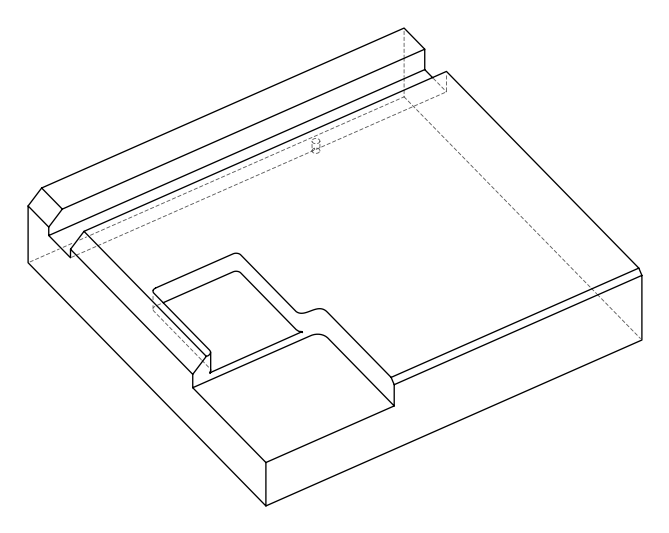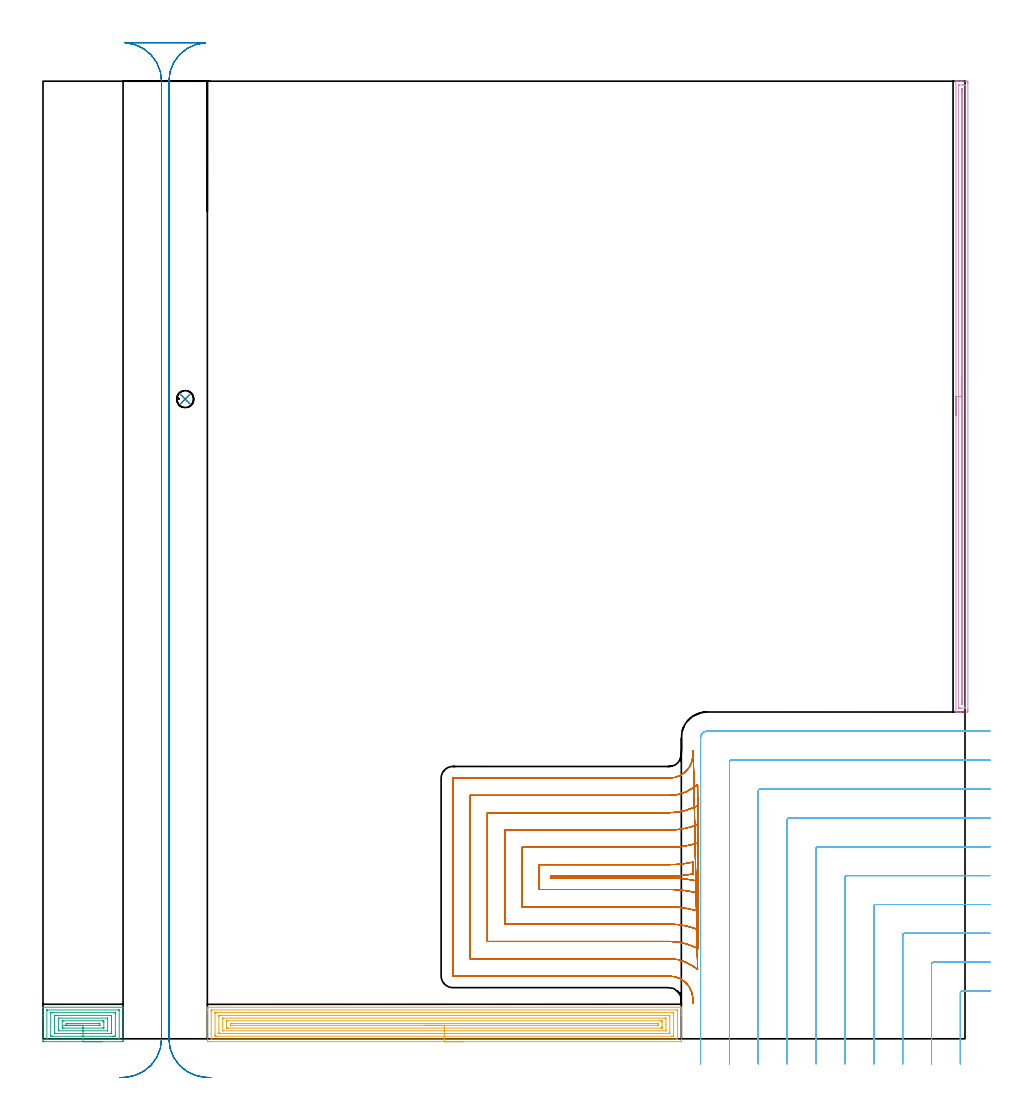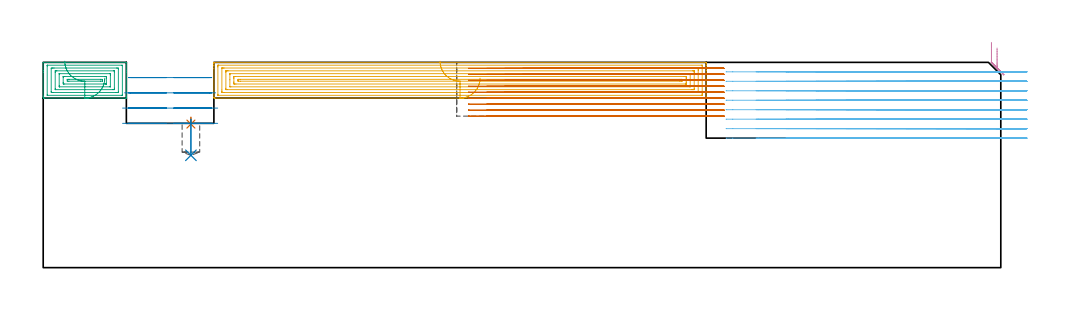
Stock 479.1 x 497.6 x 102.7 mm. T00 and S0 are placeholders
(PLAN: 8 operations, 5 tool changes, 105.5 min)
(1 SPOT_DRILL | STEP1POCKET | NXT0321_9005460120000 | 0.03 min | 3318 mm3)
(2 DRILL_BLIND_HOLE_INTO_CENTER | STEP1POCKET | NXT0301_059 | 0.08 min | 938 mm3)
(3 AREA_MILL | FG_CHAMFER_SURFACE | UGT0205_001 | 2.58 min | 7889 mm3)
(4 AREA_MILL_1 | FG_CHAMFER_SURFACE_1 | UGT0205_001 | 8.03 min | 6381 mm3)
(5 AREA_MILL_2 | FG_CHAMFER_SURFACE_2 | UGT0205_001 | 14.04 min | 41910 mm3)
(6 MILL_CORNER_NOTCH_RECTANGULAR | CORNER_NOTCH_RECTANGULAR | UGT0201_094 | Follow Part, ap 5, ae 75% | 32.58 min | 945880 mm3)
(7 MILL_OPEN_POCKET | POCKET_OPEN | NXT0201_011 | Follow Part, ap 3, ae 75% | 38.78 min | 385827 mm3)
(8 MILL_RECTANGULAR_SLOT | SLOT_RECTANGULAR | UGT0201_019 | Follow Part, ap 10, ae 75% | 9.36 min | 659021 mm3)
(TOOL NXT0321_9005460120000 | NC Spot Drill, 142deg, 12mm, Carbide, Uncoated | D12 PA142 FL30 Z2)
(TOOL NXT0301_059 | Carbide Drill 8.8mm [860.1-0880-026A1-MM 2214] | D8.8 PA140 FL47 Z2)
(TOOL UGT0205_001 | Chamfer Mill 20 x 3 x 45 deg. | D20 FL50 Z2)
(TOOL UGT0201_094 | End mill 20 mm | D20 FL38 Z4)
(TOOL NXT0201_011 | ENDMILL 12mm [2P460-1200-NA 1630] | D12 FL38 Z6)
(TOOL UGT0201_019 | End mill 40 mm | D40 FL63 Z6)
(OP 1 SPOT_DRILL)
G17 G21 G94 G90
T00 M6
G54
G17 G0 G90 X73.9 Y332.4 S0 M3
G43 Z112.7 H0
G94 G81 G98 Z71.821 F250. R75.2
G80
M5
M2
(OP 2 DRILL_BLIND_HOLE_INTO_CENTER)
G17 G21 G94 G90
T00 M6
G54
G17 G0 G90 X73.9 Y332.4 S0 M3
G43 Z112.7 H1
G94 G81 G98 Z56.2 F250. R74.2
G80
M5
M2
(OP 3 AREA_MILL)
G17 G21 G94 G90
T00 M6
G54
G17 G0 G90 X30.8 Y-1.5 S1061 M3
G43 Z112.7 H0
Z94.8
G94 G1 X30.762 Z93.929 F250.
X30.648 Z93.064
X30.459 Z92.212
X30.197 Z91.38
X29.863 Z90.574
X29.46 Z89.8
X28.992 Z89.064
X28.46 Z88.372
X27.871 Z87.729
X27.228 Z87.14
X26.536 Z86.609
X25.8 Z86.14
X25.026 Z85.737
X24.22 Z85.403
X23.388 Z85.141
X22.537 Z84.952
X21.672 Z84.838
X20.8 Z84.8
X0.711 Y-1.499 Z84.801
X0.48 Y-1.498 Z84.802
X0.007 Y-1.491 Z84.805
X0.003 Y-1.453 Z84.843
X0.001 Y-0.974 Z85.321
X0. Y-0.493 Z85.803
Y11.44 Z97.734
Y12.251 Z98.55
Y12.327 Z98.626
Y16.31 Z102.608
X0.005 Y16.394 Z102.69
X0.008 Y16.395 Z102.691
X0.038 Y16.4 Z102.7
X41.562
X41.592 Y16.395 Z102.691
X41.595 Y16.394 Z102.69
X41.6 Y16.309 Z102.608
Y12.251 Z98.55
Y11.44 Z97.734
X41.599 Y-0.974 Z85.321
X41.597 Y-1.453 Z84.843
X41.594 Y-1.491 Z84.805
X41.12 Y-1.5 Z84.8
X20.8
Y-0.086 Z86.214
X2.247
X2.035 Y-0.079 Z86.221
X2.01 Y-0.01 Z86.29
X2.007 Y0.017 Z86.317
X2.001 Y0.159 Z86.459
Y14.596 Z100.896
X2.002 Y14.761 Z101.061
X2.006 Y14.893 Z101.193
X2.01 Y14.976 Z101.276
X2.028 Y14.979 Z101.279
X2.247 Y14.986 Z101.286
X39.353
X39.565 Y14.979 Z101.279
X39.59 Y14.91 Z101.21
X39.593 Y14.883 Z101.183
X39.599 Y14.741 Z101.041
Y0.304 Z86.604
X39.598 Y0.139 Z86.439
X39.594 Y0.007 Z86.307
X39.59 Y-0.076 Z86.224
X39.572 Y-0.079 Z86.221
X39.353 Y-0.086 Z86.214
X20.8
Y1.329 Z87.629
X4.897
X4.368 Y1.331 Z87.631
X4.014 Y1.336 Z87.636
X4.001 Y1.686 Z87.986
X4. Y1.7 Z88.
Y13.228 Z99.528
X4.014 Y13.564 Z99.864
X4.543 Y13.57 Z99.87
X4.897 Y13.571 Z99.871
X5.425
X36.703
X37.233 Y13.569 Z99.869
X37.586 Y13.564 Z99.864
X37.599 Y13.214 Z99.514
X37.6 Y13.2 Z99.5
Y1.673 Z87.973
X37.586 Y1.336 Z87.636
X37.057 Y1.33 Z87.63
X36.703 Y1.329 Z87.629
X36.175
X20.8
Y2.743 Z89.043
X6.233
X6.102 Y2.745 Z89.045
X6.037 Y2.747 Z89.047
X6.012 Y2.749 Z89.049
X6.01 Y2.77 Z89.07
X6.001 Y3.238 Z89.538
Y11.44 Z97.74
X6.005 Y12.102 Z98.402
X6.009 Y12.146 Z98.446
X6.041 Y12.15 Z98.45
X6.129 Y12.153 Z98.453
X6.307 Y12.156 Z98.456
X6.664 Y12.157 Z98.457
X6.834
X35.367
X35.498 Y12.155 Z98.455
X35.563 Y12.153 Z98.453
X35.588 Y12.151 Z98.451
X35.59 Y12.13 Z98.43
X35.599 Y11.662 Z97.962
Y3.46 Z89.76
X35.595 Y2.798 Z89.098
X35.591 Y2.754 Z89.054
X35.559 Y2.75 Z89.05
X35.471 Y2.747 Z89.047
X35.293 Y2.744 Z89.044
X34.936 Y2.743 Z89.043
X34.767
X20.8
Y4.157 Z90.457
X8.243 Y4.158 Z90.458
X8.117 Y4.16 Z90.46
X8.024 Y4.164 Z90.464
X8.01 Y4.203 Z90.503
X8.005 Y4.346 Z90.646
X8. Y4.779 Z91.079
Y10.554 Z96.854
X8.002 Y10.662 Z96.962
X8.005 Y10.715 Z97.015
X8.01 Y10.736 Z97.036
X8.054 Y10.739 Z97.039
X8.243 Y10.742 Z97.042
X33.357
X33.483 Y10.74 Z97.04
X33.576 Y10.736 Z97.036
X33.59 Y10.697 Z96.997
X33.595 Y10.554 Z96.854
X33.6 Y10.121 Z96.421
Y4.346 Z90.646
X33.598 Y4.238 Z90.538
X33.595 Y4.185 Z90.485
X33.591 Y4.164 Z90.464
X33.546 Y4.161 Z90.461
X33.357 Y4.158 Z90.458
X20.8 Y4.157 Z90.457
Y5.571 Z91.871
X10.744 Y5.572 Z91.872
X10.198 Y5.576 Z91.876
X10.026 Y5.578 Z91.878
X10.009 Y5.921 Z92.221
X10.003 Y6.12 Z92.42
X10. Y6.318 Z92.618
Y8.979 Z95.279
X10.005 Y9.178 Z95.478
X10.01 Y9.309 Z95.609
X10.018 Y9.323 Z95.623
X10.029 Y9.325 Z95.625
X10.062 Y9.327 Z95.627
X10.198 Y9.329 Z95.629
X10.745
X30.856 Y9.328 Z95.628
X31.402 Y9.324 Z95.624
X31.574 Y9.322 Z95.622
X31.591 Y8.979 Z95.279
X31.597 Y8.78 Z95.08
X31.6 Y8.582 Z94.882
Y5.921 Z92.221
X31.595 Y5.722 Z92.022
X31.59 Y5.591 Z91.891
X31.582 Y5.577 Z91.877
X31.572 Y5.575 Z91.875
X31.538 Y5.572 Z91.872
X31.402 Y5.571 Z91.871
X31.065
X20.8
Y6.985 Z93.285
X12.849 Y6.986 Z93.286
X12.01 Y7.007 Z93.307
X12.006 Y7.853 Z94.153
X12.01 Y7.893 Z94.193
X12.828 Y7.914 Z94.214
X12.849
X28.751
X29.59 Y7.893 Z94.193
X29.595 Y7.047 Z93.347
X29.59 Y7.007 Z93.307
X28.772 Y6.986 Z93.286
X28.751
X20.8 Y6.985 Z93.285
X19.928 Z93.323
X19.064 Z93.437
X18.212 Z93.626
X17.38 Z93.888
X16.574 Z94.222
X15.8 Z94.625
X15.064 Z95.094
X14.372 Z95.625
X13.729 Z96.214
X13.14 Z96.857
X12.609 Z97.55
X12.14 Z98.285
X11.737 Z99.059
X11.403 Z99.865
X11.141 Z100.697
X10.952 Z101.549
X10.838 Z102.414
X10.8 Z103.285
G0 Z112.7
M5
M2
(OP 4 AREA_MILL_1)
G17 G21 G94 G90
T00 M6
G54
G17 G0 G90 X474.4 Y323.7 S1061 M3
G43 Z112.7 H0
G94 G1 Y323.738 Z111.828 F250.
Y323.852 Z110.963
Y324.041 Z110.112
Y324.303 Z109.28
Y324.637 Z108.474
Y325.04 Z107.7
Y325.509 Z106.964
Y326.04 Z106.272
Y326.629 Z105.629
Y327.272 Z105.039
Y327.964 Z104.508
Y328.7 Z104.04
Y329.474 Z103.637
Y330.28 Z103.303
Y331.112 Z103.041
Y331.964 Z102.852
Y332.828 Z102.738
Y333.7 Z102.7
Y497.443
X474.402 Y497.593 Z102.688
X474.405 Y497.594 Z102.686
X474.721 Y497.6 Z102.379
X475.114 Z101.985
X475.737 Z101.358
X476.93 Z100.167
X477.5 Z99.594
X479.86 Z97.236
X480.145 Y497.597 Z96.951
X480.591 Y497.591 Z96.505
X480.595 Y497.451 Z96.503
X480.599 Y496.996 Z96.501
X480.6 Y496.536 Z96.5
Y170.836
X480.599 Y170.404 Z96.501
X480.595 Y169.949 Z96.503
X480.591 Y169.809 Z96.505
X480.145 Y169.8 Z96.951
X477.5 Z99.594
X476.93 Z100.167
X476.618 Z100.478
X476.048 Z101.048
X475.737 Z101.358
X475.124 Z101.975
X474.721 Z102.378
X474.405 Y169.806 Z102.686
X474.403 Y169.807 Z102.688
X474.4 Y169.956 Z102.7
Y169.958
Y333.7
X475.814 Z101.286
X475.815 Y495.415 Z101.285
X475.816 Y495.517 Z101.284
X475.819 Y495.567 Z101.281
X475.82 Y495.584 Z101.28
X475.852 Y495.59 Z101.248
X476.237 Y495.598 Z100.863
X477.998 Y495.6 Z99.102
X478.382 Y495.599 Z98.718
X478.883 Y495.597 Z98.217
X479.087 Y495.59 Z98.013
X479.179 Y495.577 Z97.921
X479.184 Y495.292 Z97.916
X479.185 Y495.212 Z97.915
Y171.985
X479.184 Y171.883 Z97.916
X479.181 Y171.833 Z97.919
X479.18 Y171.816 Z97.92
X479.149 Y171.81 Z97.951
X478.763 Y171.802 Z98.337
X477.002 Y171.8 Z100.098
X476.618 Y171.801 Z100.482
X476.117 Y171.803 Z100.983
X475.914 Y171.81 Z101.186
X475.821 Y171.823 Z101.279
X475.816 Y172.108 Z101.284
X475.815 Y172.188 Z101.285
X475.814 Y333.7 Z101.286
X477.228 Z99.872
X477.229 Y492.809 Z99.871
X477.231 Y493.427 Z99.869
X477.233 Y493.563 Z99.867
X477.235 Y493.589 Z99.865
X477.272 Y493.594 Z99.828
X477.33 Y493.599 Z99.77
X477.5 Y493.596 Z99.6
X477.671 Y493.59 Z99.429
X477.765 Y493.582 Z99.335
X477.768 Y493.518 Z99.332
X477.77 Y493.427 Z99.33
X477.771 Y493.152 Z99.329
X477.772 Y492.535 Z99.328
X477.771 Y174.591 Z99.329
X477.769 Y173.973 Z99.331
X477.767 Y173.837 Z99.333
X477.765 Y173.811 Z99.335
X477.728 Y173.806 Z99.372
X477.67 Y173.801 Z99.43
X477.5 Y173.804 Z99.6
X477.329 Y173.81 Z99.771
X477.235 Y173.818 Z99.865
X477.232 Y173.882 Z99.868
X477.23 Y173.973 Z99.87
X477.229 Y174.248 Z99.871
X477.228 Y174.865 Z99.872
Y333.7
Y334.572 Z99.91
Y335.437 Z100.023
Y336.288 Z100.212
Y337.12 Z100.475
Y337.926 Z100.808
Y338.7 Z101.211
Y339.436 Z101.68
Y340.128 Z102.211
Y340.771 Z102.8
Y341.36 Z103.444
Y341.892 Z104.136
Y342.36 Z104.872
Y342.763 Z105.645
Y343.097 Z106.451
Y343.359 Z107.283
Y343.548 Z108.135
Y343.662 Z109.
Y343.7 Z109.872
G0 Z112.7
M5
M2
(OP 5 AREA_MILL_2)
G17 G21 G94 G90
T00 M6
G54
G17 G0 G90 X218.55 Y-1.5 S1061 M3
G43 Z112.7 H0
Z94.8
G94 G1 X218.512 Z93.929 F250.
X218.398 Z93.064
X218.209 Z92.212
X217.947 Z91.38
X217.613 Z90.574
X217.21 Z89.8
X216.742 Z89.064
X216.21 Z88.372
X215.621 Z87.729
X214.978 Z87.14
X214.286 Z86.609
X213.55 Z86.14
X212.776 Z85.737
X211.97 Z85.403
X211.138 Z85.141
X210.286 Z84.952
X209.422 Z84.838
X208.55 Z84.8
X86.031
X85.664 Y-1.497 Z84.802
X85.41 Y-1.492 Z84.806
X85.4 Y-1.235 Z85.063
Y13.214 Z99.509
Y14.622 Z100.919
Y14.987 Z101.283
Y15.718 Z102.017
Y15.967 Z102.267
X85.407 Y16.367 Z102.659
X85.41 Y16.397 Z102.688
X85.584 Y16.4 Z102.7
X331.516
X331.69 Y16.397 Z102.688
X331.693 Y16.367 Z102.659
X331.7 Y15.967 Z102.267
Y15.718 Z102.017
Y14.987 Z101.283
Y13.736 Z100.033
Y12.327 Z98.623
Y-0.974 Z85.323
X331.698 Y-1.237 Z85.061
X331.69 Y-1.492 Z84.806
X331.433 Y-1.499 Z84.799
X208.55 Y-1.5 Z84.8
Y-0.086 Z86.214
X87.596 Y-0.085 Z86.215
X87.486 Y-0.084 Z86.216
X87.431 Y-0.081 Z86.219
X87.412 Y-0.079 Z86.221
X87.41 Y-0.062 Z86.238
X87.405 Y0.058 Z86.358
X87.401 Y0.328 Z86.628
X87.4 Y14.101 Z100.401
X87.402 Y14.515 Z100.815
X87.409 Y14.933 Z101.233
X87.411 Y14.98 Z101.28
X87.431 Y14.981 Z101.281
X87.485 Y14.984 Z101.284
X87.597 Y14.985 Z101.285
X87.82 Y14.986 Z101.286
X329.504 Y14.985 Z101.285
X329.614 Y14.984 Z101.284
X329.669 Y14.981 Z101.281
X329.688 Y14.979 Z101.279
X329.69 Y14.962 Z101.262
X329.695 Y14.842 Z101.142
X329.699 Y14.572 Z100.872
X329.7 Y0.799 Z87.099
X329.698 Y0.385 Z86.685
X329.691 Y-0.033 Z86.267
X329.689 Y-0.08 Z86.22
X329.669 Y-0.081 Z86.219
X329.615 Y-0.084 Z86.216
X329.503 Y-0.085 Z86.215
X329.28 Y-0.086 Z86.214
X208.55
Y1.329 Z87.629
X90.503
X89.968
X89.609 Y1.333 Z87.633
X89.49 Y1.336 Z87.636
X89.41 Y1.347 Z87.647
X89.405 Y1.479 Z87.779
X89.402 Y1.686 Z87.986
X89.4 Y1.893 Z88.193
Y2.573 Z88.873
Y13.42 Z99.72
X89.403 Y13.489 Z99.789
X89.409 Y13.544 Z99.844
X89.414 Y13.565 Z99.865
X89.429 Y13.567 Z99.867
X89.609 Y13.57 Z99.87
X90.142 Y13.571 Z99.871
X90.503 Y13.572 Z99.872
X326.597 Y13.571 Z99.871
X327.132
X327.491 Y13.567 Z99.867
X327.61 Y13.564 Z99.864
X327.69 Y13.553 Z99.853
X327.694 Y13.421 Z99.721
X327.698 Y13.214 Z99.514
X327.7 Y13.007 Z99.307
Y12.327 Z98.627
Y1.48 Z87.78
X327.697 Y1.411 Z87.711
X327.691 Y1.356 Z87.656
X327.686 Y1.335 Z87.635
X327.671 Y1.333 Z87.633
X327.491 Y1.331 Z87.631
X326.958 Y1.329 Z87.629
X326.597
X208.55
Y2.743 Z89.043
X92.12
X91.514 Y2.745 Z89.045
X91.449 Y2.747 Z89.047
X91.411 Y2.749 Z89.049
X91.408 Y2.797 Z89.097
X91.403 Y3.017 Z89.317
X91.4 Y3.457 Z89.757
Y11.437 Z97.737
X91.403 Y11.882 Z98.182
X91.408 Y12.103 Z98.403
X91.411 Y12.151 Z98.451
X91.466 Y12.153 Z98.453
X91.57 Y12.156 Z98.456
X92.291 Y12.157 Z98.457
X92.463
X324.98
X325.586 Y12.155 Z98.455
X325.651 Y12.153 Z98.453
X325.689 Y12.151 Z98.451
X325.692 Y12.103 Z98.403
X325.697 Y11.883 Z98.183
X325.7 Y11.443 Z97.743
Y3.463 Z89.763
X325.697 Y3.018 Z89.318
X325.692 Y2.797 Z89.097
X325.689 Y2.749 Z89.049
X325.634 Y2.747 Z89.047
X325.53 Y2.744 Z89.044
X324.809 Y2.743 Z89.043
X324.637
X208.55
Y4.157 Z90.457
X93.889 Y4.158 Z90.458
X93.507 Y4.162 Z90.462
X93.409 Y4.165 Z90.465
X93.405 Y4.191 Z90.491
X93.401 Y4.25 Z90.55
X93.4 Y7.681 Z93.981
Y10.341 Z96.641
X93.402 Y10.554 Z96.854
X93.407 Y10.721 Z97.021
X93.41 Y10.736 Z97.036
X93.469 Y10.74 Z97.04
X93.571 Y10.742 Z97.042
X323.211
X323.593 Y10.738 Z97.038
X323.691 Y10.735 Z97.035
X323.695 Y10.709 Z97.009
X323.698 Y10.65 Z96.95
X323.7 Y7.219 Z93.519
Y4.559 Z90.859
X323.698 Y4.346 Z90.646
X323.693 Y4.179 Z90.479
X323.69 Y4.164 Z90.464
X323.631 Y4.16 Z90.46
X323.529 Y4.158 Z90.458
X208.55 Y4.157 Z90.457
Y5.571 Z91.871
X96.421 Y5.572 Z91.872
X95.869 Y5.575 Z91.875
X95.521 Y5.578 Z91.878
X95.41 Y5.588 Z91.888
X95.404 Y5.694 Z91.994
X95.401 Y6.12 Z92.42
X95.4 Y6.584 Z92.884
Y8.358 Z94.658
Y8.78 Z95.08
X95.402 Y9.243 Z95.543
X95.408 Y9.31 Z95.61
X95.411 Y9.323 Z95.623
X95.421 Y9.325 Z95.625
X95.454 Y9.327 Z95.627
X95.592 Y9.328 Z95.628
X95.869 Y9.329 Z95.629
X320.679 Y9.328 Z95.628
X321.231 Y9.325 Z95.625
X321.579 Y9.322 Z95.622
X321.69 Y9.312 Z95.612
X321.696 Y9.206 Z95.506
X321.699 Y8.78 Z95.08
X321.7 Y8.316 Z94.616
Y6.542 Z92.842
Y6.12 Z92.42
X321.698 Y5.657 Z91.957
X321.692 Y5.59 Z91.89
X321.689 Y5.577 Z91.877
X321.68 Y5.575 Z91.875
X321.646 Y5.573 Z91.873
X321.508 Y5.572 Z91.872
X321.231 Y5.571 Z91.871
X208.55
Y6.985 Z93.285
X98.551
X97.678 Y6.986 Z93.286
X97.657 Y6.987 Z93.287
X97.41 Y7.007 Z93.307
X97.405 Y7.257 Z93.557
X97.41 Y7.893 Z94.193
X97.638 Y7.913 Z94.213
X97.657
X98.53 Y7.915 Z94.215
X318.527
X319.423 Y7.914 Z94.214
X319.443 Y7.913 Z94.213
X319.69 Y7.893 Z94.193
X319.695 Y7.644 Z93.944
X319.69 Y7.007 Z93.307
X319.462 Y6.987 Z93.287
X319.443
X318.57 Y6.985 Z93.285
X208.55
X207.678 Z93.323
X206.814 Z93.437
X205.962 Z93.626
X205.13 Z93.888
X204.324 Z94.222
X203.55 Z94.625
X202.814 Z95.094
X202.122 Z95.625
X201.479 Z96.214
X200.89 Z96.857
X200.358 Z97.55
X199.89 Z98.285
X199.487 Z99.059
X199.153 Z99.865
X198.891 Z100.697
X198.702 Z101.549
X198.588 Z102.414
X198.55 Z103.285
G0 Z112.7
M5
M2
(OP 6 MILL_CORNER_NOTCH_RECTANGULAR)
G17 G21 G94 G90
T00 M6
G54
G17 G0 G90 X492.1 Y24.8 S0 M3
G43 Z112.7 H0
Z97.962
G94 G1 X489.1 F250.
X477.691 F500.
G3 X476.7 Y23.809 R1.
G1 Y-10.
Y-13. F250.
G0 Z112.7
X492.1 Y39.8
Z97.962
G1 X489.1
X462.691 F500.
G3 X461.7 Y38.809 R1.
G1 Y-10.
Y-13. F250.
G0 Z112.7
X492.1 Y54.8
Z97.962
G1 X489.1
X447.692 F500.
G3 X446.7 Y53.808 R1.
G1 Y-10.
Y-13. F250.
G0 Z112.7
X492.1 Y69.8
Z97.962
G1 X489.1
X432.692 F500.
G3 X431.7 Y68.808 R1.
G1 Y-10.
Y-13. F250.
G0 Z112.7
X492.1 Y84.8
Z97.962
G1 X489.1
X417.693 F500.
G3 X416.7 Y83.807 R1.
G1 Y-10.
Y-13. F250.
G0 Z112.7
X492.1 Y99.8
Z97.962
G1 X489.1
X402.693 F500.
G3 X401.7 Y98.807 R1.
G1 Y-10.
Y-13. F250.
G0 Z112.7
X492.1 Y114.8
Z97.962
G1 X489.1
X387.694 F500.
G3 X386.7 Y113.806 R1.
G1 Y-10.
Y-13. F250.
G0 Z112.7
X492.1 Y129.8
Z97.962
G1 X489.1
X372.694 F500.
G3 X371.7 Y128.806 R1.
G1 Y-10.
Y-13. F250.
G0 Z112.7
X492.1 Y144.8
Z97.962
G1 X489.1
X357.695 F500.
G3 X356.7 Y143.805 R1.
G1 Y-10.
Y-13. F250.
G0 Z112.7
X492.1 Y159.8
Z97.962
G1 X489.1
X345. F500.
G3 X341.7 Y156.5 R3.3
G1 Y-10.
Y-13. F250.
G0 Z112.7
X492.1 Y24.8
Z93.225
G1 X489.1
X477.691 F500.
G3 X476.7 Y23.809 R1.
G1 Y-10.
Y-13. F250.
G0 Z112.7
X492.1 Y39.8
Z93.225
G1 X489.1
X462.691 F500.
G3 X461.7 Y38.809 R1.
G1 Y-10.
Y-13. F250.
G0 Z112.7
X492.1 Y54.8
Z93.225
G1 X489.1
X447.692 F500.
G3 X446.7 Y53.808 R1.
G1 Y-10.
Y-13. F250.
G0 Z112.7
X492.1 Y69.8
Z93.225
G1 X489.1
X432.692 F500.
G3 X431.7 Y68.808 R1.
G1 Y-10.
Y-13. F250.
G0 Z112.7
X492.1 Y84.8
Z93.225
G1 X489.1
X417.693 F500.
G3 X416.7 Y83.807 R1.
G1 Y-10.
Y-13. F250.
G0 Z112.7
X492.1 Y99.8
Z93.225
G1 X489.1
X402.693 F500.
G3 X401.7 Y98.807 R1.
G1 Y-10.
Y-13. F250.
G0 Z112.7
X492.1 Y114.8
Z93.225
G1 X489.1
X387.694 F500.
G3 X386.7 Y113.806 R1.
G1 Y-10.
Y-13. F250.
G0 Z112.7
X492.1 Y129.8
Z93.225
G1 X489.1
X372.694 F500.
G3 X371.7 Y128.806 R1.
G1 Y-10.
Y-13. F250.
G0 Z112.7
X492.1 Y144.8
Z93.225
G1 X489.1
X357.695 F500.
G3 X356.7 Y143.805 R1.
G1 Y-10.
Y-13. F250.
G0 Z112.7
X492.1 Y159.8
Z93.225
G1 X489.1
X345. F500.
G3 X341.7 Y156.5 R3.3
G1 Y-10.
Y-13. F250.
G0 Z112.7
X492.1 Y24.8
Z88.487
G1 X489.1
X477.691 F500.
G3 X476.7 Y23.809 R1.
G1 Y-10.
Y-13. F250.
G0 Z112.7
X492.1 Y39.8
Z88.487
G1 X489.1
X462.691 F500.
G3 X461.7 Y38.809 R1.
G1 Y-10.
Y-13. F250.
G0 Z112.7
X492.1 Y54.8
Z88.487
G1 X489.1
X447.692 F500.
G3 X446.7 Y53.808 R1.
G1 Y-10.
Y-13. F250.
G0 Z112.7
X492.1 Y69.8
Z88.487
G1 X489.1
X432.692 F500.
G3 X431.7 Y68.808 R1.
G1 Y-10.
Y-13. F250.
G0 Z112.7
X492.1 Y84.8
Z88.487
G1 X489.1
X417.693 F500.
G3 X416.7 Y83.807 R1.
G1 Y-10.
Y-13. F250.
G0 Z112.7
X492.1 Y99.8
Z88.487
G1 X489.1
X402.693 F500.
G3 X401.7 Y98.807 R1.
G1 Y-10.
Y-13. F250.
G0 Z112.7
X492.1 Y114.8
Z88.487
G1 X489.1
X387.694 F500.
G3 X386.7 Y113.806 R1.
G1 Y-10.
Y-13. F250.
G0 Z112.7
X492.1 Y129.8
Z88.487
G1 X489.1
X372.694 F500.
G3 X371.7 Y128.806 R1.
G1 Y-10.
Y-13. F250.
G0 Z112.7
X492.1 Y144.8
Z88.487
G1 X489.1
X357.695 F500.
G3 X356.7 Y143.805 R1.
G1 Y-10.
Y-13. F250.
G0 Z112.7
X492.1 Y159.8
Z88.487
G1 X489.1
X345. F500.
G3 X341.7 Y156.5 R3.3
G1 Y-10.
Y-13. F250.
G0 Z112.7
X492.1 Y24.8
Z83.75
G1 X489.1
X477.691 F500.
G3 X476.7 Y23.809 R1.
G1 Y-10.
Y-13. F250.
G0 Z112.7
X492.1 Y39.8
Z83.75
G1 X489.1
X462.691 F500.
G3 X461.7 Y38.809 R1.
G1 Y-10.
Y-13. F250.
G0 Z112.7
X492.1 Y54.8
Z83.75
G1 X489.1
X447.692 F500.
G3 X446.7 Y53.808 R1.
G1 Y-10.
Y-13. F250.
G0 Z112.7
X492.1 Y69.8
Z83.75
G1 X489.1
X432.692 F500.
G3 X431.7 Y68.808 R1.
G1 Y-10.
Y-13. F250.
G0 Z112.7
X492.1 Y84.8
Z83.75
G1 X489.1
X417.693 F500.
G3 X416.7 Y83.807 R1.
G1 Y-10.
Y-13. F250.
G0 Z112.7
X492.1 Y99.8
Z83.75
G1 X489.1
X402.693 F500.
G3 X401.7 Y98.807 R1.
G1 Y-10.
Y-13. F250.
G0 Z112.7
X492.1 Y114.8
Z83.75
G1 X489.1
X387.694 F500.
G3 X386.7 Y113.806 R1.
G1 Y-10.
Y-13. F250.
G0 Z112.7
X492.1 Y129.8
Z83.75
G1 X489.1
X372.694 F500.
G3 X371.7 Y128.806 R1.
G1 Y-10.
Y-13. F250.
G0 Z112.7
X492.1 Y144.8
Z83.75
G1 X489.1
X357.695 F500.
G3 X356.7 Y143.805 R1.
G1 Y-10.
Y-13. F250.
G0 Z112.7
X492.1 Y159.8
Z83.75
G1 X489.1
X345. F500.
G3 X341.7 Y156.5 R3.3
G1 Y-10.
Y-13. F250.
G0 Z112.7
X492.1 Y24.8
Z79.012
G1 X489.1
X477.691 F500.
G3 X476.7 Y23.809 R1.
G1 Y-10.
Y-13. F250.
G0 Z112.7
X492.1 Y39.8
Z79.012
G1 X489.1
X462.691 F500.
G3 X461.7 Y38.809 R1.
G1 Y-10.
Y-13. F250.
G0 Z112.7
X492.1 Y54.8
Z79.012
G1 X489.1
X447.692 F500.
G3 X446.7 Y53.808 R1.
G1 Y-10.
Y-13. F250.
G0 Z112.7
X492.1 Y69.8
Z79.012
G1 X489.1
X432.692 F500.
G3 X431.7 Y68.808 R1.
G1 Y-10.
Y-13. F250.
G0 Z112.7
X492.1 Y84.8
Z79.012
G1 X489.1
X417.693 F500.
G3 X416.7 Y83.807 R1.
G1 Y-10.
Y-13. F250.
G0 Z112.7
X492.1 Y99.8
Z79.012
G1 X489.1
X402.693 F500.
G3 X401.7 Y98.807 R1.
G1 Y-10.
Y-13. F250.
G0 Z112.7
X492.1 Y114.8
Z79.012
G1 X489.1
X387.694 F500.
G3 X386.7 Y113.806 R1.
G1 Y-10.
Y-13. F250.
G0 Z112.7
X492.1 Y129.8
Z79.012
G1 X489.1
X372.694 F500.
G3 X371.7 Y128.806 R1.
G1 Y-10.
Y-13. F250.
G0 Z112.7
X492.1 Y144.8
Z79.012
G1 X489.1
X357.695 F500.
G3 X356.7 Y143.805 R1.
G1 Y-10.
Y-13. F250.
G0 Z112.7
X492.1 Y159.8
Z79.012
G1 X489.1
X345. F500.
G3 X341.7 Y156.5 R3.3
G1 Y-10.
Y-13. F250.
G0 Z112.7
X492.1 Y24.8
Z74.275
G1 X489.1
X477.691 F500.
G3 X476.7 Y23.809 R1.
G1 Y-10.
Y-13. F250.
G0 Z112.7
X492.1 Y39.8
Z74.275
G1 X489.1
X462.691 F500.
G3 X461.7 Y38.809 R1.
G1 Y-10.
Y-13. F250.
G0 Z112.7
X492.1 Y54.8
Z74.275
G1 X489.1
X447.692 F500.
G3 X446.7 Y53.808 R1.
G1 Y-10.
Y-13. F250.
G0 Z112.7
X492.1 Y69.8
Z74.275
G1 X489.1
X432.692 F500.
G3 X431.7 Y68.808 R1.
G1 Y-10.
Y-13. F250.
G0 Z112.7
X492.1 Y84.8
Z74.275
G1 X489.1
X417.693 F500.
G3 X416.7 Y83.807 R1.
G1 Y-10.
Y-13. F250.
G0 Z112.7
X492.1 Y99.8
Z74.275
G1 X489.1
X402.693 F500.
G3 X401.7 Y98.807 R1.
G1 Y-10.
Y-13. F250.
G0 Z112.7
X492.1 Y114.8
Z74.275
G1 X489.1
X387.694 F500.
G3 X386.7 Y113.806 R1.
G1 Y-10.
Y-13. F250.
G0 Z112.7
X492.1 Y129.8
Z74.275
G1 X489.1
X372.694 F500.
G3 X371.7 Y128.806 R1.
G1 Y-10.
Y-13. F250.
G0 Z112.7
X492.1 Y144.8
Z74.275
G1 X489.1
X357.695 F500.
G3 X356.7 Y143.805 R1.
G1 Y-10.
Y-13. F250.
G0 Z112.7
X492.1 Y159.8
Z74.275
G1 X489.1
X345. F500.
G3 X341.7 Y156.5 R3.3
G1 Y-10.
Y-13. F250.
G0 Z112.7
X492.1 Y24.8
Z69.537
G1 X489.1
X477.691 F500.
G3 X476.7 Y23.809 R1.
G1 Y-10.
Y-13. F250.
G0 Z112.7
X492.1 Y39.8
Z69.537
G1 X489.1
X462.691 F500.
G3 X461.7 Y38.809 R1.
G1 Y-10.
Y-13. F250.
G0 Z112.7
X492.1 Y54.8
Z69.537
G1 X489.1
X447.692 F500.
G3 X446.7 Y53.808 R1.
G1 Y-10.
Y-13. F250.
G0 Z112.7
X492.1 Y69.8
Z69.537
G1 X489.1
X432.692 F500.
G3 X431.7 Y68.808 R1.
G1 Y-10.
Y-13. F250.
G0 Z112.7
X492.1 Y84.8
Z69.537
G1 X489.1
X417.693 F500.
G3 X416.7 Y83.807 R1.
G1 Y-10.
Y-13. F250.
G0 Z112.7
X492.1 Y99.8
Z69.537
G1 X489.1
X402.693 F500.
G3 X401.7 Y98.807 R1.
G1 Y-10.
Y-13. F250.
G0 Z112.7
X492.1 Y114.8
Z69.537
G1 X489.1
X387.694 F500.
G3 X386.7 Y113.806 R1.
G1 Y-10.
Y-13. F250.
G0 Z112.7
X492.1 Y129.8
Z69.537
G1 X489.1
X372.694 F500.
G3 X371.7 Y128.806 R1.
G1 Y-10.
Y-13. F250.
G0 Z112.7
X492.1 Y144.8
Z69.537
G1 X489.1
X357.695 F500.
G3 X356.7 Y143.805 R1.
G1 Y-10.
Y-13. F250.
G0 Z112.7
X492.1 Y159.8
Z69.537
G1 X489.1
X345. F500.
G3 X341.7 Y156.5 R3.3
G1 Y-10.
Y-13. F250.
G0 Z112.7
X492.1 Y24.8
Z64.8
G1 X489.1
X477.691 F500.
G3 X476.7 Y23.809 R1.
G1 Y-10.
Y-13. F250.
G0 Z112.7
X492.1 Y39.8
Z64.8
G1 X489.1
X462.691 F500.
G3 X461.7 Y38.809 R1.
G1 Y-10.
Y-13. F250.
G0 Z112.7
X492.1 Y54.8
Z64.8
G1 X489.1
X447.692 F500.
G3 X446.7 Y53.808 R1.
G1 Y-10.
Y-13. F250.
G0 Z112.7
X492.1 Y69.8
Z64.8
G1 X489.1
X432.692 F500.
G3 X431.7 Y68.808 R1.
G1 Y-10.
Y-13. F250.
G0 Z112.7
X492.1 Y84.8
Z64.8
G1 X489.1
X417.693 F500.
G3 X416.7 Y83.807 R1.
G1 Y-10.
Y-13. F250.
G0 Z112.7
X492.1 Y99.8
Z64.8
G1 X489.1
X402.693 F500.
G3 X401.7 Y98.807 R1.
G1 Y-10.
Y-13. F250.
G0 Z112.7
X492.1 Y114.8
Z64.8
G1 X489.1
X387.694 F500.
G3 X386.7 Y113.806 R1.
G1 Y-10.
Y-13. F250.
G0 Z112.7
X492.1 Y129.8
Z64.8
G1 X489.1
X372.694 F500.
G3 X371.7 Y128.806 R1.
G1 Y-10.
Y-13. F250.
G0 Z112.7
X492.1 Y144.8
Z64.8
G1 X489.1
X357.695 F500.
G3 X356.7 Y143.805 R1.
G1 Y-10.
Y-13. F250.
G0 Z112.7
X492.1 Y159.8
Z64.8
G1 X489.1
X345. F500.
G3 X341.7 Y156.5 R3.3
G1 Y-10.
Y-13. F250.
G0 Z112.7
M5
M2
(OP 7 MILL_OPEN_POCKET)
G17 G21 G94 G90
T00 M6
G54
G17 G0 G90 X340.644 Y81.854 S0 M3
G43 Z112.7 H1
Z99.711
G94 G1 X337.7 Y82.429 F250.
G3 X325.6 Y83.6 R63.1 F500.
G1 X263.9
Y84.5
X325.6
G3 X337.7 Y85.671 R63.1
G1 Y91.797
G2 X325.6 Y90.5 R57.1
G1 X257.9
Y77.6
X325.6
G2 X337.7 Y76.303 R57.1
G1 X340.632 Y75.667 F250.
X340.604 Y101.801 F500.
X337.7 Y101.047 F250.
G2 X325.6 Y99.5 R48.1 F500.
G1 X248.9
Y68.6
X325.6
G2 X337.7 Y67.053 R48.1
G1 X340.604 Y66.299 F250.
X340.553 Y111.348 F500.
X337.7 Y110.419 F250.
G2 X325.6 Y108.5 R39.1 F500.
G1 X239.9
Y59.6
X325.6
G2 X337.7 Y57.681 R39.1
G1 X340.553 Y56.752 F250.
X340.447 Y121.245 F500.
X337.7 Y120.039 F250.
G2 X325.6 Y117.5 R30.1 F500.
G1 X230.9
Y50.6
X325.6
G2 X337.7 Y48.061 R30.1
G1 X340.447 Y46.855 F250.
X340.158 Y132.035 F500.
X337.7 Y130.314 F250.
G2 X325.6 Y126.5 R21.1 F500.
G1 X221.9
Y41.6
X325.6
G2 X337.7 Y37.786 R21.1
G1 X340.158 Y36.065 F250.
X337.881 Y149.741 F500.
X337.67 Y146.749 F250.
G2 X325.6 Y135.5 R12.1 F500.
G1 X213.
X212.945 Y135.495
X212.905 Y135.455
X212.9 Y135.4
Y32.7
X212.905 Y32.645
X212.945 Y32.605
X213. Y32.6
X325.6
G2 X337.67 Y21.351 R12.1
G1 X337.881 Y18.359 F250.
G0 X340.644 Y81.854 Z96.722
G1 X337.7 Y82.429
G3 X325.6 Y83.6 R63.1 F500.
G1 X263.9
Y84.5
X325.6
G3 X337.7 Y85.671 R63.1
G1 Y91.797
G2 X325.6 Y90.5 R57.1
G1 X257.9
Y77.6
X325.6
G2 X337.7 Y76.303 R57.1
G1 X340.632 Y75.667 F250.
X340.604 Y101.801 F500.
X337.7 Y101.047 F250.
G2 X325.6 Y99.5 R48.1 F500.
G1 X248.9
Y68.6
X325.6
G2 X337.7 Y67.053 R48.1
G1 X340.604 Y66.299 F250.
X340.553 Y111.348 F500.
X337.7 Y110.419 F250.
G2 X325.6 Y108.5 R39.1 F500.
G1 X239.9
Y59.6
X325.6
G2 X337.7 Y57.681 R39.1
G1 X340.553 Y56.752 F250.
X340.447 Y121.245 F500.
X337.7 Y120.039 F250.
G2 X325.6 Y117.5 R30.1 F500.
G1 X230.9
Y50.6
X325.6
G2 X337.7 Y48.061 R30.1
G1 X340.447 Y46.855 F250.
X340.158 Y132.035 F500.
X337.7 Y130.314 F250.
G2 X325.6 Y126.5 R21.1 F500.
G1 X221.9
Y41.6
X325.6
G2 X337.7 Y37.786 R21.1
G1 X340.158 Y36.065 F250.
X337.881 Y149.741 F500.
X337.67 Y146.749 F250.
G2 X325.6 Y135.5 R12.1 F500.
G1 X213.
X212.945 Y135.495
X212.905 Y135.455
X212.9 Y135.4
Y32.7
X212.905 Y32.645
X212.945 Y32.605
X213. Y32.6
X325.6
G2 X337.67 Y21.351 R12.1
G1 X337.881 Y18.359 F250.
G0 X340.644 Y81.854 Z93.733
G1 X337.7 Y82.429
G3 X325.6 Y83.6 R63.1 F500.
G1 X263.9
Y84.5
X325.6
G3 X337.7 Y85.671 R63.1
G1 Y91.797
G2 X325.6 Y90.5 R57.1
G1 X257.9
Y77.6
X325.6
G2 X337.7 Y76.303 R57.1
G1 X340.632 Y75.667 F250.
X340.604 Y101.801 F500.
X337.7 Y101.047 F250.
G2 X325.6 Y99.5 R48.1 F500.
G1 X248.9
Y68.6
X325.6
G2 X337.7 Y67.053 R48.1
G1 X340.604 Y66.299 F250.
X340.553 Y111.348 F500.
X337.7 Y110.419 F250.
G2 X325.6 Y108.5 R39.1 F500.
G1 X239.9
Y59.6
X325.6
G2 X337.7 Y57.681 R39.1
G1 X340.553 Y56.752 F250.
X340.447 Y121.245 F500.
X337.7 Y120.039 F250.
G2 X325.6 Y117.5 R30.1 F500.
G1 X230.9
Y50.6
X325.6
G2 X337.7 Y48.061 R30.1
G1 X340.447 Y46.855 F250.
X340.158 Y132.035 F500.
X337.7 Y130.314 F250.
G2 X325.6 Y126.5 R21.1 F500.
G1 X221.9
Y41.6
X325.6
G2 X337.7 Y37.786 R21.1
G1 X340.158 Y36.065 F250.
X337.881 Y149.741 F500.
X337.67 Y146.749 F250.
G2 X325.6 Y135.5 R12.1 F500.
G1 X213.
X212.945 Y135.495
X212.905 Y135.455
X212.9 Y135.4
Y32.7
X212.905 Y32.645
X212.945 Y32.605
X213. Y32.6
X325.6
G2 X337.67 Y21.351 R12.1
G1 X337.881 Y18.359 F250.
G0 X340.644 Y81.854 Z90.744
G1 X337.7 Y82.429
G3 X325.6 Y83.6 R63.1 F500.
G1 X263.9
Y84.5
X325.6
G3 X337.7 Y85.671 R63.1
G1 Y91.797
G2 X325.6 Y90.5 R57.1
G1 X257.9
Y77.6
X325.6
G2 X337.7 Y76.303 R57.1
G1 X340.632 Y75.667 F250.
X340.604 Y101.801 F500.
X337.7 Y101.047 F250.
G2 X325.6 Y99.5 R48.1 F500.
G1 X248.9
Y68.6
X325.6
G2 X337.7 Y67.053 R48.1
G1 X340.604 Y66.299 F250.
X340.553 Y111.348 F500.
X337.7 Y110.419 F250.
G2 X325.6 Y108.5 R39.1 F500.
G1 X239.9
Y59.6
X325.6
G2 X337.7 Y57.681 R39.1
G1 X340.553 Y56.752 F250.
X340.447 Y121.245 F500.
X337.7 Y120.039 F250.
G2 X325.6 Y117.5 R30.1 F500.
G1 X230.9
Y50.6
X325.6
G2 X337.7 Y48.061 R30.1
G1 X340.447 Y46.855 F250.
X340.158 Y132.035 F500.
X337.7 Y130.314 F250.
G2 X325.6 Y126.5 R21.1 F500.
G1 X221.9
Y41.6
X325.6
G2 X337.7 Y37.786 R21.1
G1 X340.158 Y36.065 F250.
X337.881 Y149.741 F500.
X337.67 Y146.749 F250.
G2 X325.6 Y135.5 R12.1 F500.
G1 X213.
X212.945 Y135.495
X212.905 Y135.455
X212.9 Y135.4
Y32.7
X212.905 Y32.645
X212.945 Y32.605
X213. Y32.6
X325.6
G2 X337.67 Y21.351 R12.1
G1 X337.881 Y18.359 F250.
G0 X340.644 Y81.854 Z87.756
G1 X337.7 Y82.429
G3 X325.6 Y83.6 R63.1 F500.
G1 X263.9
Y84.5
X325.6
G3 X337.7 Y85.671 R63.1
G1 Y91.797
G2 X325.6 Y90.5 R57.1
G1 X257.9
Y77.6
X325.6
G2 X337.7 Y76.303 R57.1
G1 X340.632 Y75.667 F250.
X340.604 Y101.801 F500.
X337.7 Y101.047 F250.
G2 X325.6 Y99.5 R48.1 F500.
G1 X248.9
Y68.6
X325.6
G2 X337.7 Y67.053 R48.1
G1 X340.604 Y66.299 F250.
X340.553 Y111.348 F500.
X337.7 Y110.419 F250.
G2 X325.6 Y108.5 R39.1 F500.
G1 X239.9
Y59.6
X325.6
G2 X337.7 Y57.681 R39.1
G1 X340.553 Y56.752 F250.
X340.447 Y121.245 F500.
X337.7 Y120.039 F250.
G2 X325.6 Y117.5 R30.1 F500.
G1 X230.9
Y50.6
X325.6
G2 X337.7 Y48.061 R30.1
G1 X340.447 Y46.855 F250.
X340.158 Y132.035 F500.
X337.7 Y130.314 F250.
G2 X325.6 Y126.5 R21.1 F500.
G1 X221.9
Y41.6
X325.6
G2 X337.7 Y37.786 R21.1
G1 X340.158 Y36.065 F250.
X337.881 Y149.741 F500.
X337.67 Y146.749 F250.
G2 X325.6 Y135.5 R12.1 F500.
G1 X213.
X212.945 Y135.495
X212.905 Y135.455
X212.9 Y135.4
Y32.7
X212.905 Y32.645
X212.945 Y32.605
X213. Y32.6
X325.6
G2 X337.67 Y21.351 R12.1
G1 X337.881 Y18.359 F250.
G0 X340.644 Y81.854 Z84.767
G1 X337.7 Y82.429
G3 X325.6 Y83.6 R63.1 F500.
G1 X263.9
Y84.5
X325.6
G3 X337.7 Y85.671 R63.1
G1 Y91.797
G2 X325.6 Y90.5 R57.1
G1 X257.9
Y77.6
X325.6
G2 X337.7 Y76.303 R57.1
G1 X340.632 Y75.667 F250.
X340.604 Y101.801 F500.
X337.7 Y101.047 F250.
G2 X325.6 Y99.5 R48.1 F500.
G1 X248.9
Y68.6
X325.6
G2 X337.7 Y67.053 R48.1
G1 X340.604 Y66.299 F250.
X340.553 Y111.348 F500.
X337.7 Y110.419 F250.
G2 X325.6 Y108.5 R39.1 F500.
G1 X239.9
Y59.6
X325.6
G2 X337.7 Y57.681 R39.1
G1 X340.553 Y56.752 F250.
X340.447 Y121.245 F500.
X337.7 Y120.039 F250.
G2 X325.6 Y117.5 R30.1 F500.
G1 X230.9
Y50.6
X325.6
G2 X337.7 Y48.061 R30.1
G1 X340.447 Y46.855 F250.
X340.158 Y132.035 F500.
X337.7 Y130.314 F250.
G2 X325.6 Y126.5 R21.1 F500.
G1 X221.9
Y41.6
X325.6
G2 X337.7 Y37.786 R21.1
G1 X340.158 Y36.065 F250.
X337.881 Y149.741 F500.
X337.67 Y146.749 F250.
G2 X325.6 Y135.5 R12.1 F500.
G1 X213.
X212.945 Y135.495
X212.905 Y135.455
X212.9 Y135.4
Y32.7
X212.905 Y32.645
X212.945 Y32.605
X213. Y32.6
X325.6
G2 X337.67 Y21.351 R12.1
G1 X337.881 Y18.359 F250.
G0 X340.644 Y81.854 Z81.778
G1 X337.7 Y82.429
G3 X325.6 Y83.6 R63.1 F500.
G1 X263.9
Y84.5
X325.6
G3 X337.7 Y85.671 R63.1
G1 Y91.797
G2 X325.6 Y90.5 R57.1
G1 X257.9
Y77.6
X325.6
G2 X337.7 Y76.303 R57.1
G1 X340.632 Y75.667 F250.
X340.604 Y101.801 F500.
X337.7 Y101.047 F250.
G2 X325.6 Y99.5 R48.1 F500.
G1 X248.9
Y68.6
X325.6
G2 X337.7 Y67.053 R48.1
G1 X340.604 Y66.299 F250.
X340.553 Y111.348 F500.
X337.7 Y110.419 F250.
G2 X325.6 Y108.5 R39.1 F500.
G1 X239.9
Y59.6
X325.6
G2 X337.7 Y57.681 R39.1
G1 X340.553 Y56.752 F250.
X340.447 Y121.245 F500.
X337.7 Y120.039 F250.
G2 X325.6 Y117.5 R30.1 F500.
G1 X230.9
Y50.6
X325.6
G2 X337.7 Y48.061 R30.1
G1 X340.447 Y46.855 F250.
X340.158 Y132.035 F500.
X337.7 Y130.314 F250.
G2 X325.6 Y126.5 R21.1 F500.
G1 X221.9
Y41.6
X325.6
G2 X337.7 Y37.786 R21.1
G1 X340.158 Y36.065 F250.
X337.881 Y149.741 F500.
X337.67 Y146.749 F250.
G2 X325.6 Y135.5 R12.1 F500.
G1 X213.
X212.945 Y135.495
X212.905 Y135.455
X212.9 Y135.4
Y32.7
X212.905 Y32.645
X212.945 Y32.605
X213. Y32.6
X325.6
G2 X337.67 Y21.351 R12.1
G1 X337.881 Y18.359 F250.
G0 X340.644 Y81.854 Z78.789
G1 X337.7 Y82.429
G3 X325.6 Y83.6 R63.1 F500.
G1 X263.9
Y84.5
X325.6
G3 X337.7 Y85.671 R63.1
G1 Y91.797
G2 X325.6 Y90.5 R57.1
G1 X257.9
Y77.6
X325.6
G2 X337.7 Y76.303 R57.1
G1 X340.632 Y75.667 F250.
X340.604 Y101.801 F500.
X337.7 Y101.047 F250.
G2 X325.6 Y99.5 R48.1 F500.
G1 X248.9
Y68.6
X325.6
G2 X337.7 Y67.053 R48.1
G1 X340.604 Y66.299 F250.
X340.553 Y111.348 F500.
X337.7 Y110.419 F250.
G2 X325.6 Y108.5 R39.1 F500.
G1 X239.9
Y59.6
X325.6
G2 X337.7 Y57.681 R39.1
G1 X340.553 Y56.752 F250.
X340.447 Y121.245 F500.
X337.7 Y120.039 F250.
G2 X325.6 Y117.5 R30.1 F500.
G1 X230.9
Y50.6
X325.6
G2 X337.7 Y48.061 R30.1
G1 X340.447 Y46.855 F250.
X340.158 Y132.035 F500.
X337.7 Y130.314 F250.
G2 X325.6 Y126.5 R21.1 F500.
G1 X221.9
Y41.6
X325.6
G2 X337.7 Y37.786 R21.1
G1 X340.158 Y36.065 F250.
X337.881 Y149.741 F500.
X337.67 Y146.749 F250.
G2 X325.6 Y135.5 R12.1 F500.
G1 X213.
X212.945 Y135.495
X212.905 Y135.455
X212.9 Y135.4
Y32.7
X212.905 Y32.645
X212.945 Y32.605
X213. Y32.6
X325.6
G2 X337.67 Y21.351 R12.1
G1 X337.881 Y18.359 F250.
G0 X340.644 Y81.854 Z75.8
G1 X337.7 Y82.429
G3 X325.6 Y83.6 R63.1 F500.
G1 X263.9
Y84.5
X325.6
G3 X337.7 Y85.671 R63.1
G1 Y91.797
G2 X325.6 Y90.5 R57.1
G1 X257.9
Y77.6
X325.6
G2 X337.7 Y76.303 R57.1
G1 X340.632 Y75.667 F250.
X340.604 Y101.801 F500.
X337.7 Y101.047 F250.
G2 X325.6 Y99.5 R48.1 F500.
G1 X248.9
Y68.6
X325.6
G2 X337.7 Y67.053 R48.1
G1 X340.604 Y66.299 F250.
X340.553 Y111.348 F500.
X337.7 Y110.419 F250.
G2 X325.6 Y108.5 R39.1 F500.
G1 X239.9
Y59.6
X325.6
G2 X337.7 Y57.681 R39.1
G1 X340.553 Y56.752 F250.
X340.447 Y121.245 F500.
X337.7 Y120.039 F250.
G2 X325.6 Y117.5 R30.1 F500.
G1 X230.9
Y50.6
X325.6
G2 X337.7 Y48.061 R30.1
G1 X340.447 Y46.855 F250.
X340.158 Y132.035 F500.
X337.7 Y130.314 F250.
G2 X325.6 Y126.5 R21.1 F500.
G1 X221.9
Y41.6
X325.6
G2 X337.7 Y37.786 R21.1
G1 X340.158 Y36.065 F250.
X337.881 Y149.741 F500.
X337.67 Y146.749 F250.
G2 X325.6 Y135.5 R12.1 F500.
G1 X213.
X212.945 Y135.495
X212.905 Y135.455
X212.9 Y135.4
Y32.7
X212.905 Y32.645
X212.945 Y32.605
X213. Y32.6
X325.6
G2 X337.67 Y21.351 R12.1
G1 X337.881 Y18.359 F250.
G0 Z112.7
M5
M2
(OP 8 MILL_RECTANGULAR_SLOT)
G17 G21 G94 G90
T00 M6
G54
G17 G0 G90 X83.241 Y-20.108 S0 M3
G43 Z112.7 H0
Z95.075
G94 G1 X80.339 Y-19.349 F250.
G2 X65.4 Y0. R20. F500.
G1 Y497.6
G2 X84.305 Y517.57 R20.
G1 Y517.6
X42.695
Y517.57
G2 X61.6 Y497.6 R20.
G1 Y0.
G2 X46.66 Y-19.349 R20.
G1 X43.757 Y-20.108 F250.
G0 X86.264 Y-20.205 Z87.45
G1 X83.28 Y-19.887
G2 X65.4 Y0. R20. F500.
G1 Y497.6
G2 X84.305 Y517.57 R20.
G1 Y517.6
X42.695
Y517.57
G2 X61.6 Y497.6 R20.
G1 Y0.
G2 X43.692 Y-19.89 R20.
G1 X40.709 Y-20.204 F250.
G0 X87.3 Y-20.134 Z79.825
G1 X84.305 Y-19.97
G2 X65.4 Y0. R20. F500.
G1 Y497.6
G2 X84.305 Y517.57 R20.
G1 Y517.6
X42.695
Y517.57
G2 X61.6 Y497.6 R20.
G1 Y0.
G2 X42.695 Y-19.97 R20.
G1 X39.7 Y-20.134 F250.
G0 X87.3 Z72.2
G1 X84.305 Y-19.97
G2 X65.4 Y0. R20. F500.
G1 Y497.6
G2 X84.305 Y517.57 R20.
G1 Y517.6
X42.695
Y517.57
G2 X61.6 Y497.6 R20.
G1 Y0.
G2 X42.695 Y-19.97 R20.
G1 X39.7 Y-20.134 F250.
G0 Z112.7
M5
M2
